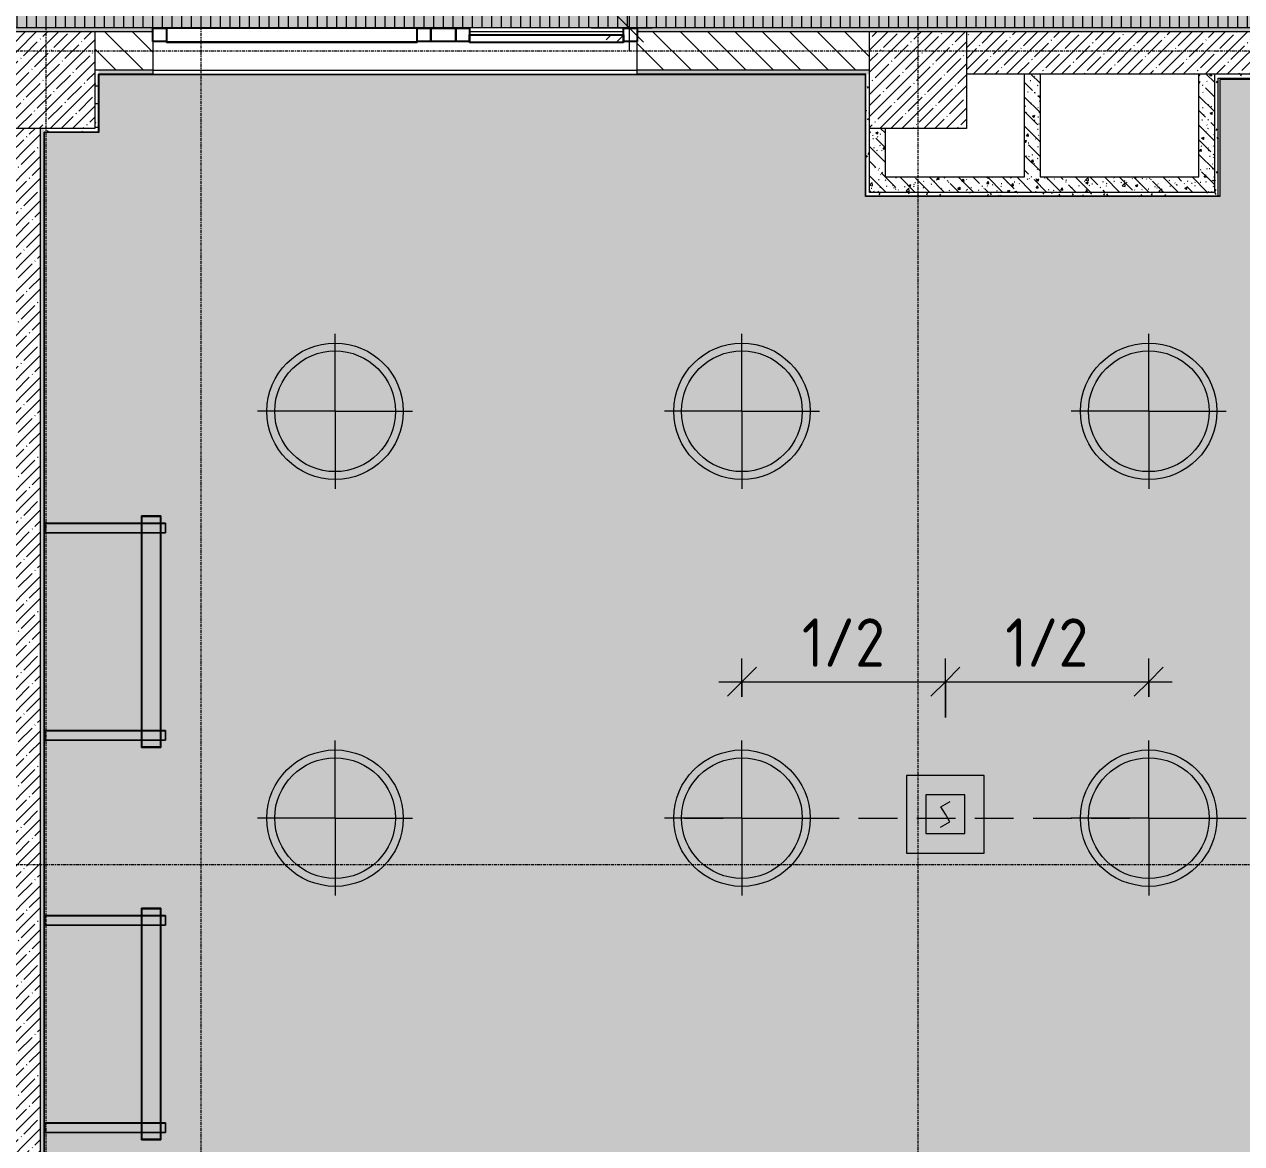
# Model space of a CAD drawing. Header units: millimetres. Extents: x 35928 to 232966, y -8553 to 29000.
# Drawn here: x 47547 to 53831, y 2160 to 7937 of the extents above; entities that cross this region are included whole.
import ezdxf

# ---------------------------------------------------------------- set-up
doc = ezdxf.new("R2010")
doc.units = ezdxf.units.MM
doc.linetypes.add('ADSK_Штрих_ш2 п1', pattern=[300, 200, -100])
doc.linetypes.add('Осевая', pattern=[31.75, 6.35, -4.7625, 15.875, -4.7625])
for name, color, linetype, lineweight in [('A-ANNO-DIMS', 7, 'Continuous', 9), ('A-ANNO-DIMS-100', 7, 'Continuous', 9), ('A-ANNO-NOTE', 7, 'Continuous', 9), ('A-CLNG-PATT', 7, 'Continuous', 9), ('A-DETL-2', 7, 'ADSK_Штрих_ш2 п1', 9), ('A-GLAZ-CURT', 7, 'Continuous', 9), ('A-GLAZ-CURT-1', 7, 'Continuous', 25), ('A-GLAZ-CWMG', 7, 'Continuous', 9), ('A-GLAZ-CWMG-1', 7, 'Continuous', 25), ('A-WALL', 7, 'Continuous', 9), ('I-WALL', 7, 'Continuous', 9), ('Q-SPCQ', 7, 'Continuous', 9), ('S-COLS', 7, 'Continuous', 9), ('Оси-2', 7, 'Осевая', 9)]:
    doc.layers.add(name, color=color, linetype=linetype, lineweight=lineweight)
for name, color, linetype, lineweight, true_color in [('A-CLNG-1', 7, 'Continuous', 9, 0xeaeaea), ('A-WALL-1', 7, 'Continuous', 9, 0x3c3c3c), ('A-WALL-FNSH-1', 7, 'Continuous', 9, 0x3c3c3c), ('E-LITE-EQPM-1', 7, 'Continuous', 9, 0xff8080), ('I-WALL-1', 7, 'Continuous', 9, 0x535353), ('Q-SPCQ-4', 1, 'Continuous', 9, 0xff0000), ('S-COLS-1', 9, 'Continuous', 9, 0x808080), ('S-COLS-2', 7, 'Continuous', 9, 0x3c3c3c)]:
    doc.layers.add(name, color=color, linetype=linetype, lineweight=lineweight, true_color=true_color)
doc.layers.add('A-CLNG-PATT-1', color=7, linetype='Continuous', lineweight=9, transparency=1)
doc.styles.add('ISOCPEUR', font='isocpeur.ttf', dxfattribs={"width": 0.9, "height": 250})
doc.dimstyles.new('ISO-2_5_0_9К_БОЛЬШОЙ', dxfattribs={"dimscale": 304.8, "dimtxt": 248.995294, "dimasz": 0.492126, "dimexe": 0.393701, "dimexo": 0.984252, "dimgap": 0, "dimtad": 1, "dimdec": 0, "dimrnd": 10, "dimzin": 0, "dimdsep": 46, "dimtxsty": 'ISOCPEUR', "dimblk1": 'OBLIQUE', "dimblk2": 'OBLIQUE', "dimsah": 1, "dimcen": 0.09, "dimdle": 0.393701, "dimazin": 0, "dimtfac": 1, "dimtdec": 4, "dimtix": 1, "dimtmove": 0, "dimatfit": 3, "dimfxl": 1, "dimtvp": 1, "dimtolj": 1, "dimtzin": 0, "dimarcsym": 2})
pattern_1 = [(45, (0, 0), (-57.02463, 57.02463), []), (45, (57.025, 0), (-57.02463, 57.02463), [100.806, -20.161, 3.353, -16.808])]
pattern_2 = [(135, (0, 0), (-75.43415, -75.43415), [106.68, -17.78, 3.556, -17.78]), (135, (0, 75.39), (-75.43415, -75.43415), []), (50, (0, 0), (127.52922, -11.15758), [13.335, -146.685]), (355, (0, 0), (-24.66966, 133.74002), [10.668, -117.348]), (100.451, (10.63, -0.93), (102.85973, 122.58178), [11.333, -124.663]), (46.184, (0, 35.56), (189.75516, -29.43036), [20.002, -220.027]), (96.636, (15.81, 33.1), (166.1822, 173.1996), [17, -186.995]), (351.184, (0, 35.56), (166.1839, 173.1976), [16.002, -176.022]), (21, (17.78, 26.67), (106.13027, -71.58603), [13.335, -146.685]), (326, (17.78, 26.67), (43.26188, 128.93175), [10.668, -117.348]), (71.451, (26.62, 20.7), (149.39198, 57.34505), [11.333, -124.663]), (37.5, (0, 0), (2.16223, 59.188357), [3.353, -112.573, 3.353, -115.773, -117.792]), (37.5, (0, 0), (2.16223, 59.188357), [-235.052, 3.353, -114.44]), (7.5, (0, 0), (46.77386, 70.12615), [3.353, -64.567, 3.353, -109.906, -44.894]), (7.5, (0, 0), (46.77386, 70.12615), [-181.178, 3.353, -41.542]), (327.5, (-39.65, 0), (94.91367, -4.010093), [3.353, -41.097, 3.353, -135.331, -184.023]), (327.5, (-39.65, 0), (94.91367, -4.010093), [-183.134, 3.353, -180.67]), (317.5, (-57.43, 0), (103.69057, 17.79882), [3.353, -54.432, 3.353, -88.748, -130.683]), (317.5, (-57.43, 0), (103.69057, 17.79882), [-149.885, 3.353, -127.33])]
pattern_3 = [(0, (0, 0), (121.92, 30.48), [10.058, -81.382, 10.058, -81.382, -487.68]), (0, (0, 0), (121.92, 30.48), [-182.88, 10.058, -172.822, 10.058, -81.382, -213.36]), (0, (0, 0), (121.92, 30.48), [-457.2, 10.058, -50.902, 10.058, -142.342]), (120, (45.72, 15.24), (-87.356454, 90.345817), [10.058, -81.382, 10.058, -81.382, -487.68]), (120, (45.72, 15.24), (-87.356454, 90.345817), [-182.88, 10.058, -172.822, 10.058, -81.382, -213.36]), (120, (45.72, 15.24), (-87.356454, 90.345817), [-457.2, 10.058, -50.902, 10.058, -142.342]), (240, (60.96, 76.2), (-34.563546, -120.825817), [10.058, -81.382, 10.058, -81.382, -487.68]), (240, (60.96, 76.2), (-34.563546, -120.825817), [-182.88, 10.058, -172.822, 10.058, -81.382, -213.36]), (240, (60.96, 76.2), (-34.563546, -120.825817), [-457.2, 10.058, -50.902, 10.058, -142.342])]

# ---------------------------------------------------------------- blocks, each defined once
blk = doc.blocks.new('BSC_Колонна _Прямоугольная - 500х500-V2-Сводный план потолков 1 этажа в осях 12-23')
at = {"layer": 'S-COLS-1'}
h = blk.add_hatch(dxfattribs=at)
h.set_pattern_fill('FP_4', color=256, style=0, pattern_type=2)
h.set_pattern_definition([(45, (-47660, -7650), (-57.02463, 57.02463), []), (45, (-47602.975, -7650), (-57.02463, 57.02463), [100.806, -20.161, 3.353, -16.808])])
h.paths.add_polyline_path([(-250, -250), (250, -250), (250, 250), (-250, 250)])
at = {"layer": 'S-COLS-2'}
for p, q in [((-250, 250), (250, 250)), ((-250, -250), (-250, 250)), ((250, 250), (250, -250)), ((250, -250), (-250, -250))]:
    blk.add_line(p, q, dxfattribs=at)
blk = doc.blocks.new('BSC_Колонна _Прямоугольная - 500х500-V3-Сводный план потолков 1 этажа в осях 12-23')
at = {"layer": 'S-COLS-1'}
h = blk.add_hatch(dxfattribs=at)
h.set_pattern_fill('FP_5', color=256, style=0, pattern_type=2)
h.set_pattern_definition([(45, (-52160, -7650), (-57.02463, 57.02463), []), (45, (-52102.975, -7650), (-57.02463, 57.02463), [100.806, -20.161, 3.353, -16.808])])
h.paths.add_polyline_path([(-250, -250), (250, -250), (250, 250), (-250, 250)])
at = {"layer": 'S-COLS-2'}
for p, q in [((-250, 250), (250, 250)), ((-250, -250), (-250, 250)), ((250, 250), (250, -250)), ((250, -250), (-250, -250))]:
    blk.add_line(p, q, dxfattribs=at)
blk = doc.blocks.new('E220 IP40 _школа доски 1195-100 IP40 аналог 1-36_ - V1-E0-00270-60000-4001839 _ V2-A0-PR00-00_2_0017_25 _Призма стандарт_-V44-Сводный план потолков 1 этажа в осях 12-23')
at = {"layer": 'E-LITE-EQPM-1'}
for p, q in [((48151, 5362.5), (47651, 5362.5)), ((47651, 5312.5), (47651, 5362.5)), ((47651, 5362.5), (47651, 5312.5)), ((47651, 5362.5), (47691, 5362.5)), ((47653, 5360.5), (48151, 5360.5)), ((47653, 5360.5), (47653, 5314.5)), ((47653, 5314.5), (47653, 5360.5)), ((47691, 5360.5), (47653, 5360.5)), ((47691, 5362.5), (48151, 5362.5)), ((47691, 5362.5), (47691, 5360.5)), ((47691, 5360.5), (47691, 5362.5)), ((47691, 5360.5), (48151, 5360.5)), ((48151, 4205), (48151, 5400)), ((48151, 5400), (48251, 5400)), ((48251, 5400), (48151, 5400)), ((48151, 5400), (48151, 4205)), ((48152.9, 5362.5), (48151, 5362.5)), ((48151, 5362.5), (48152.9, 5362.5)), ((48151, 5360.5), (48152.9, 5360.5)), ((48151, 5360.5), (48152.9, 5360.5)), ((48153, 4208), (48153, 5397)), ((48153, 5397), (48249, 5397)), ((48249, 5397), (48153, 5397)), ((48153, 5397), (48153, 4208)), ((48249, 5397), (48153, 5397)), ((48153, 5397), (48153, 4208)), ((48153, 4208), (48153, 5397)), ((48153, 5397), (48249, 5397)), ((48249, 5362.5), (48153, 5362.5)), ((48153, 5362.5), (48249, 5362.5)), ((48153, 5360.5), (48249, 5360.5)), ((48153, 5360.5), (48249, 5360.5)), ((48249, 5397), (48249, 4208)), ((48249, 4208), (48249, 5397)), ((48249, 4208), (48249, 5397)), ((48249, 5397), (48249, 4208)), ((48251, 5362.5), (48249.1, 5362.5)), ((48249.1, 5362.5), (48251, 5362.5)), ((48249.1, 5360.5), (48251, 5360.5)), ((48249.1, 5360.5), (48251, 5360.5)), ((48251, 5400), (48251, 4205)), ((48251, 4205), (48251, 5400)), ((48276, 5362.5), (48251, 5362.5)), ((48251, 5362.5), (48276, 5362.5)), ((48251, 5360.5), (48276, 5360.5)), ((48251, 5360.5), (48276, 5360.5)), ((48276, 5362.5), (48276, 5360.5)), ((48276, 5312.5), (48276, 5362.5)), ((48276, 5360.5), (48276, 5314.5)), ((47651, 5312.5), (48151, 5312.5)), ((47691, 5312.5), (47651, 5312.5)), ((47653, 5314.5), (48151, 5314.5)), ((47653, 5314.5), (47691, 5314.5)), ((47691, 5314.5), (48151, 5314.5)), ((47691, 5314.5), (47691, 5312.5)), ((47691, 5312.5), (47691, 5314.5)), ((47691, 5312.5), (48151, 5312.5)), ((48151, 5314.5), (48152.9, 5314.5)), ((48151, 5314.5), (48152.9, 5314.5)), ((48151, 5312.5), (48152.9, 5312.5)), ((48151, 5312.5), (48152.9, 5312.5)), ((48153, 5314.5), (48249, 5314.5)), ((48153, 5314.5), (48249, 5314.5)), ((48153, 5312.5), (48249, 5312.5)), ((48153, 5312.5), (48249, 5312.5)), ((48249.1, 5314.5), (48251, 5314.5)), ((48249.1, 5314.5), (48251, 5314.5)), ((48249.1, 5312.5), (48251, 5312.5)), ((48249.1, 5312.5), (48251, 5312.5)), ((48251, 5314.5), (48276, 5314.5)), ((48251, 5314.5), (48276, 5314.5)), ((48251, 5312.5), (48276, 5312.5)), ((48251, 5312.5), (48276, 5312.5)), ((48276, 5314.5), (48276, 5312.5)), ((48151.1, 4292.5), (47651, 4292.5)), ((47651, 4242.5), (47651, 4292.5)), ((47651, 4292.5), (47651, 4242.5)), ((47651, 4292.5), (47691, 4292.5)), ((47653, 4290.5), (48151.1, 4290.5)), ((47653, 4290.5), (47653, 4244.5)), ((47653, 4244.5), (47653, 4290.5)), ((47691, 4290.5), (47653, 4290.5)), ((47691, 4292.5), (48151.1, 4292.5)), ((47691, 4292.5), (47691, 4290.5)), ((47691, 4290.5), (47691, 4292.5)), ((47691, 4290.5), (48151.1, 4290.5)), ((48153, 4292.5), (48151.1, 4292.5)), ((48151.1, 4292.5), (48153, 4292.5)), ((48151.1, 4290.5), (48153, 4290.5)), ((48151.1, 4290.5), (48153, 4290.5)), ((48249, 4292.5), (48153, 4292.5)), ((48153, 4292.5), (48249, 4292.5)), ((48153, 4290.5), (48249, 4290.5)), ((48153, 4290.5), (48249, 4290.5)), ((48250.9, 4292.5), (48249, 4292.5)), ((48249, 4292.5), (48250.9, 4292.5)), ((48249, 4290.5), (48250.9, 4290.5)), ((48249, 4290.5), (48250.9, 4290.5)), ((48276, 4292.5), (48250.9, 4292.5)), ((48250.9, 4292.5), (48276, 4292.5)), ((48250.9, 4290.5), (48276, 4290.5)), ((48250.9, 4290.5), (48276, 4290.5)), ((48276, 4292.5), (48276, 4290.5)), ((48276, 4242.5), (48276, 4292.5)), ((48276, 4290.5), (48276, 4244.5)), ((47651, 4242.5), (48151.1, 4242.5)), ((47691, 4242.5), (47651, 4242.5)), ((47653, 4244.5), (48151.1, 4244.5)), ((47653, 4244.5), (47691, 4244.5)), ((47691, 4244.5), (48151.1, 4244.5)), ((47691, 4244.5), (47691, 4242.5)), ((47691, 4242.5), (47691, 4244.5)), ((47691, 4242.5), (48151.1, 4242.5)), ((48151.1, 4244.5), (48153, 4244.5)), ((48151.1, 4244.5), (48153, 4244.5)), ((48151.1, 4242.5), (48153, 4242.5)), ((48151.1, 4242.5), (48153, 4242.5)), ((48153, 4244.5), (48249, 4244.5)), ((48153, 4244.5), (48249, 4244.5)), ((48153, 4242.5), (48249, 4242.5)), ((48153, 4242.5), (48249, 4242.5)), ((48249, 4244.5), (48250.9, 4244.5)), ((48249, 4244.5), (48250.9, 4244.5)), ((48249, 4242.5), (48250.9, 4242.5)), ((48249, 4242.5), (48250.9, 4242.5)), ((48250.9, 4244.5), (48276, 4244.5)), ((48250.9, 4244.5), (48276, 4244.5)), ((48250.9, 4242.5), (48276, 4242.5)), ((48250.9, 4242.5), (48276, 4242.5)), ((48276, 4244.5), (48276, 4242.5)), ((48251, 4205), (48151, 4205)), ((48151, 4205), (48251, 4205)), ((48249, 4208), (48153, 4208)), ((48153, 4208), (48249, 4208)), ((48153, 4208), (48249, 4208)), ((48249, 4208), (48153, 4208))]:
    blk.add_line(p, q, dxfattribs=at)
blk = doc.blocks.new('Рассеиватель E220 - V2-A0-PR00-00_2_0016_25 Призма стандарт-27752360-Сводный план потолков 1 этажа в осях 12-23')
at = {"layer": 'E-LITE-EQPM-1'}
for p, q in [((-594.5, -48), (-594.5, 48)), ((-594.5, 48), (594.5, 48)), ((594.5, 48), (-594.5, 48)), ((-594.5, 48), (-594.5, -48)), ((594.5, 48), (594.5, -48)), ((594.5, -48), (594.5, 48)), ((594.5, -48), (-594.5, -48)), ((-594.5, -48), (594.5, -48))]:
    blk.add_line(p, q, dxfattribs=at)
blk = doc.blocks.new('E220 IP40 _школа доски 1195-100 IP40 аналог 1-36_ - V1-E0-00270-60000-4001839 _ V2-A0-PR00-00_2_0017_25 _Призма стандарт_-V45-Сводный план потолков 1 этажа в осях 12-23')
at = {"layer": 'E-LITE-EQPM-1'}
for p, q in [((48151, 3337.5), (47651, 3337.5)), ((47651, 3287.5), (47651, 3337.5)), ((47651, 3337.5), (47651, 3287.5)), ((47651, 3337.5), (47691, 3337.5)), ((47653, 3335.5), (48151, 3335.5)), ((47653, 3335.5), (47653, 3289.5)), ((47653, 3289.5), (47653, 3335.5)), ((47691, 3335.5), (47653, 3335.5)), ((47691, 3337.5), (48151, 3337.5)), ((47691, 3337.5), (47691, 3335.5)), ((47691, 3335.5), (47691, 3337.5)), ((47691, 3335.5), (48151, 3335.5)), ((48151, 2180), (48151, 3375)), ((48151, 3375), (48251, 3375)), ((48251, 3375), (48151, 3375)), ((48151, 3375), (48151, 2180)), ((48152.9, 3337.5), (48151, 3337.5)), ((48151, 3337.5), (48152.9, 3337.5)), ((48151, 3335.5), (48152.9, 3335.5)), ((48151, 3335.5), (48152.9, 3335.5)), ((48153, 2183), (48153, 3372)), ((48153, 3372), (48249, 3372)), ((48249, 3372), (48153, 3372)), ((48153, 3372), (48153, 2183)), ((48249, 3372), (48153, 3372)), ((48153, 3372), (48153, 2183)), ((48153, 2183), (48153, 3372)), ((48153, 3372), (48249, 3372)), ((48249, 3337.5), (48153, 3337.5)), ((48153, 3337.5), (48249, 3337.5)), ((48153, 3335.5), (48249, 3335.5)), ((48153, 3335.5), (48249, 3335.5)), ((48249, 3372), (48249, 2183)), ((48249, 2183), (48249, 3372)), ((48249, 2183), (48249, 3372)), ((48249, 3372), (48249, 2183)), ((48251, 3337.5), (48249.1, 3337.5)), ((48249.1, 3337.5), (48251, 3337.5)), ((48249.1, 3335.5), (48251, 3335.5)), ((48249.1, 3335.5), (48251, 3335.5)), ((48251, 3375), (48251, 2180)), ((48251, 2180), (48251, 3375)), ((48276, 3337.5), (48251, 3337.5)), ((48251, 3337.5), (48276, 3337.5)), ((48251, 3335.5), (48276, 3335.5)), ((48251, 3335.5), (48276, 3335.5)), ((48276, 3337.5), (48276, 3335.5)), ((48276, 3287.5), (48276, 3337.5)), ((48276, 3335.5), (48276, 3289.5)), ((47651, 3287.5), (48151, 3287.5)), ((47691, 3287.5), (47651, 3287.5)), ((47653, 3289.5), (48151, 3289.5)), ((47653, 3289.5), (47691, 3289.5)), ((47691, 3289.5), (48151, 3289.5)), ((47691, 3289.5), (47691, 3287.5)), ((47691, 3287.5), (47691, 3289.5)), ((47691, 3287.5), (48151, 3287.5)), ((48151, 3289.5), (48152.9, 3289.5)), ((48151, 3289.5), (48152.9, 3289.5)), ((48151, 3287.5), (48152.9, 3287.5)), ((48151, 3287.5), (48152.9, 3287.5)), ((48153, 3289.5), (48249, 3289.5)), ((48153, 3289.5), (48249, 3289.5)), ((48153, 3287.5), (48249, 3287.5)), ((48153, 3287.5), (48249, 3287.5)), ((48249.1, 3289.5), (48251, 3289.5)), ((48249.1, 3289.5), (48251, 3289.5)), ((48249.1, 3287.5), (48251, 3287.5)), ((48249.1, 3287.5), (48251, 3287.5)), ((48251, 3289.5), (48276, 3289.5)), ((48251, 3289.5), (48276, 3289.5)), ((48251, 3287.5), (48276, 3287.5)), ((48251, 3287.5), (48276, 3287.5)), ((48276, 3289.5), (48276, 3287.5)), ((48151.1, 2267.5), (47651, 2267.5)), ((47651, 2217.5), (47651, 2267.5)), ((47651, 2267.5), (47651, 2217.5)), ((47651, 2267.5), (47691, 2267.5)), ((47653, 2265.5), (48151.1, 2265.5)), ((47653, 2265.5), (47653, 2219.5)), ((47653, 2219.5), (47653, 2265.5)), ((47691, 2265.5), (47653, 2265.5)), ((47691, 2267.5), (48151.1, 2267.5)), ((47691, 2267.5), (47691, 2265.5)), ((47691, 2265.5), (47691, 2267.5)), ((47691, 2265.5), (48151.1, 2265.5)), ((48153, 2267.5), (48151.1, 2267.5)), ((48151.1, 2267.5), (48153, 2267.5)), ((48151.1, 2265.5), (48153, 2265.5)), ((48151.1, 2265.5), (48153, 2265.5)), ((48249, 2267.5), (48153, 2267.5)), ((48153, 2267.5), (48249, 2267.5)), ((48153, 2265.5), (48249, 2265.5)), ((48153, 2265.5), (48249, 2265.5)), ((48250.9, 2267.5), (48249, 2267.5)), ((48249, 2267.5), (48250.9, 2267.5)), ((48249, 2265.5), (48250.9, 2265.5)), ((48249, 2265.5), (48250.9, 2265.5)), ((48276, 2267.5), (48250.9, 2267.5)), ((48250.9, 2267.5), (48276, 2267.5)), ((48250.9, 2265.5), (48276, 2265.5)), ((48250.9, 2265.5), (48276, 2265.5)), ((48276, 2267.5), (48276, 2265.5)), ((48276, 2217.5), (48276, 2267.5)), ((48276, 2265.5), (48276, 2219.5)), ((47651, 2217.5), (48151.1, 2217.5)), ((47691, 2217.5), (47651, 2217.5)), ((47653, 2219.5), (48151.1, 2219.5)), ((47653, 2219.5), (47691, 2219.5)), ((47691, 2219.5), (48151.1, 2219.5)), ((47691, 2219.5), (47691, 2217.5)), ((47691, 2217.5), (47691, 2219.5)), ((47691, 2217.5), (48151.1, 2217.5)), ((48151.1, 2219.5), (48153, 2219.5)), ((48151.1, 2219.5), (48153, 2219.5)), ((48151.1, 2217.5), (48153, 2217.5)), ((48151.1, 2217.5), (48153, 2217.5)), ((48153, 2219.5), (48249, 2219.5)), ((48153, 2219.5), (48249, 2219.5)), ((48153, 2217.5), (48249, 2217.5)), ((48153, 2217.5), (48249, 2217.5)), ((48249, 2219.5), (48250.9, 2219.5)), ((48249, 2219.5), (48250.9, 2219.5)), ((48249, 2217.5), (48250.9, 2217.5)), ((48249, 2217.5), (48250.9, 2217.5)), ((48250.9, 2219.5), (48276, 2219.5)), ((48250.9, 2219.5), (48276, 2219.5)), ((48250.9, 2217.5), (48276, 2217.5)), ((48250.9, 2217.5), (48276, 2217.5)), ((48276, 2219.5), (48276, 2217.5)), ((48251, 2180), (48151, 2180)), ((48151, 2180), (48251, 2180)), ((48249, 2183), (48153, 2183)), ((48153, 2183), (48249, 2183)), ((48153, 2183), (48249, 2183)), ((48249, 2183), (48153, 2183))]:
    blk.add_line(p, q, dxfattribs=at)
blk = doc.blocks.new('Извещатель потолочный - Монтируемые на перекрытии-30363607-Сводный план потолков 1 этажа в осях 12-23')
at = {"layer": 'Q-SPCQ'}
for p, q in [((-300, 300), (-300, -100)), ((100, 300), (-300, 300)), ((100, -100), (100, 300)), ((0, 200), (-200, 200)), ((-200, 200), (-200, 0)), ((0, 0), (0, 200)), ((-122.5, 139), (-74.9, 166.5)), ((-100, 100), (-122.5, 139)), ((-77.5, 61), (-100, 100)), ((-200, 0), (0, 0)), ((-125.1, 33.5), (-77.5, 61)), ((-300, -100), (100, -100))]:
    blk.add_line(p, q, dxfattribs=at)
blk = doc.blocks.new('Прямоугольный импост - 50 x 70 мм-31700031-Сводный план потолков 1 этажа в осях 12-23')
at = {"layer": 'A-GLAZ-CWMG-1'}
for p, q in [((0, 35), (-70, 35)), ((-70, 35), (-70, -35)), ((0, -35), (0, 35)), ((-70, -35), (0, -35))]:
    blk.add_line(p, q, dxfattribs=at)
blk = doc.blocks.new('Системная панель - Стемалит - 40мм-31720939-Сводный план потолков 1 этажа в осях 12-23')
at = {"layer": 'A-GLAZ-CURT-1'}
for p, q in [((-65, -35), (-65, 35)), ((-65, 35), (65, 35)), ((65, 35), (65, -35)), ((65, -35), (-65, -35))]:
    blk.add_line(p, q, dxfattribs=at)
blk = doc.blocks.new('Прямоугольный импост - 50 x 70 мм-31687886-Сводный план потолков 1 этажа в осях 12-23')
at = {"layer": 'A-GLAZ-CWMG-1'}
for p, q in [((35, 35), (-35, 35)), ((-35, 35), (-35, -35)), ((35, -35), (35, 35)), ((-35, -35), (35, -35))]:
    blk.add_line(p, q, dxfattribs=at)
blk = doc.blocks.new('Системная панель - Стекло - 40мм-31720940-Сводный план потолков 1 этажа в осях 12-23')
at = {"layer": 'A-GLAZ-CURT'}
for p, q in [((-647.5, -40), (-647.5, -35)), ((-647.5, -40), (647.5, -40)), ((647.5, -35), (647.5, -40))]:
    blk.add_line(p, q, dxfattribs=at)
blk = doc.blocks.new('Прямоугольный импост - 50 x 70 мм-31701779-Сводный план потолков 1 этажа в осях 12-23')
at = {"layer": 'A-GLAZ-CWMG-1'}
for p, q in [((-70, 35), (0, 35)), ((-70, -35), (-70, 35)), ((0, 35), (0, -35)), ((0, -35), (-70, -35))]:
    blk.add_line(p, q, dxfattribs=at)
blk = doc.blocks.new('Прямоугольный импост - 50 x 70 мм-31693698-Сводный план потолков 1 этажа в осях 12-23')
at = {"layer": 'A-GLAZ-CWMG'}
for p, q in [((39410, 7918), (40705, 7918)), ((39410, 7848), (40705, 7848))]:
    blk.add_line(p, q, dxfattribs=at)
blk = doc.blocks.new('Системная панель - Стекло - 40мм-V50-Сводный план потолков 1 этажа в осях 12-23')
at = {"layer": 'A-GLAZ-CURT'}
h = blk.add_hatch(dxfattribs=at)
h.set_pattern_fill('FP_73', color=256, style=0, pattern_type=2)
h.set_pattern_definition([(45, (-50342.5, -7783), (-282.8427, 282.8427), [200, -600]), (45, (-50542.5, -7883), (-282.8427, 282.8427), [600, -200]), (45, (-50142.5, -7983), (-282.8427, 282.8427), [200, -600])])
h.paths.add_polyline_path([(397.5, -40), (397.5, 0), (-397.5, 0), (-397.5, -40), (-295.8, -40)])
at = {"layer": 'A-GLAZ-CURT-1'}
for p, q in [((-397.5, -40), (-397.5, 0)), ((-397.5, 0), (397.5, 0)), ((397.5, 0), (397.5, -40)), ((397.5, -40), (-397.5, -40))]:
    blk.add_line(p, q, dxfattribs=at)
blk = doc.blocks.new('Прямоугольный импост - 50 x 70 мм-31702100-Сводный план потолков 1 этажа в осях 12-23')
at = {"layer": 'A-GLAZ-CWMG-1'}
for p, q in [((35, 35), (-35, 35)), ((-35, 35), (-35, -35)), ((35, -35), (35, 35)), ((-35, -35), (35, -35))]:
    blk.add_line(p, q, dxfattribs=at)
blk = doc.blocks.new('DIMBLOCK74-Сводный план потолков 1 этажа в осях 12-23')
at = {"layer": 'A-ANNO-DIMS-100'}
for p, q in [((51251, 4465.4), (51251, 4664.4)), ((52301, 4360), (52301, 4664.4)), ((51131, 4544.4), (52301, 4544.4)), ((51251, 4544.4), (51251, 4465.4)), ((52301, 4544.4), (52301, 4360))]:
    blk.add_line(p, q, dxfattribs=at)
at = {"layer": 'A-ANNO-DIMS-100', "lineweight": 20}
for p, q in [((51251, 4544.4), (51326, 4619.4)), ((52301, 4544.4), (52376, 4619.4)), ((51251, 4544.4), (51176, 4469.4)), ((52301, 4544.4), (52226, 4469.4))]:
    blk.add_line(p, q, dxfattribs=at)
at = {"layer": 'A-ANNO-DIMS-100', "color": 0, "insert": (51560.5, 4871.1), "char_height": 250, "width": 517.144, "attachment_point": 1, "line_spacing_factor": 1.149209, "style": 'ISOCPEUR'}
blk.add_mtext('1/2', dxfattribs=at)
blk = doc.blocks.new('_Oblique')
at = {"color": 0, "linetype": 'ByBlock', "lineweight": -2}
blk.add_line((-0.5, -0.5), (0.5, 0.5), dxfattribs=at)
blk = doc.blocks.new('DIMBLOCK75-Сводный план потолков 1 этажа в осях 12-23')
at = {"layer": 'A-ANNO-DIMS-100'}
for p, q in [((52301, 4360), (52301, 4664.4)), ((53351, 4465.4), (53351, 4664.4)), ((52301, 4544.4), (53471, 4544.4)), ((52301, 4544.4), (52301, 4360)), ((53351, 4544.4), (53351, 4465.4))]:
    blk.add_line(p, q, dxfattribs=at)
at = {"layer": 'A-ANNO-DIMS-100', "lineweight": 20}
for p, q in [((52301, 4544.4), (52376, 4619.4)), ((53351, 4544.4), (53426, 4619.4)), ((52301, 4544.4), (52226, 4469.4)), ((53351, 4544.4), (53276, 4469.4))]:
    blk.add_line(p, q, dxfattribs=at)
at = {"layer": 'A-ANNO-DIMS-100', "color": 0, "insert": (52610.5, 4871.1), "char_height": 250, "width": 517.144, "attachment_point": 1, "line_spacing_factor": 1.149209, "style": 'ISOCPEUR'}
blk.add_mtext('1/2', dxfattribs=at)
blk = doc.blocks.new('DIMBLOCK79-Сводный план потолков 1 этажа в осях 12-23')
at = {"layer": 'A-ANNO-DIMS-100', "lineweight": 20}
for p, q in [((50668.3, 9400), (50593.3, 9475)), ((50668.3, 9400), (50743.3, 9325)), ((50668.3, 7920), (50593.3, 7995)), ((50668.3, 7920), (50743.3, 7845))]:
    blk.add_line(p, q, dxfattribs=at)
at = {"layer": 'A-ANNO-DIMS-100'}
for p, q in [((50610, 9400), (50788.3, 9400)), ((50668.3, 9400), (50610, 9400)), ((50668.3, 9400), (50668.3, 7800)), ((50474.3, 7920), (50788.3, 7920)), ((50668.3, 7920), (50474.3, 7920))]:
    blk.add_line(p, q, dxfattribs=at)
at = {"layer": 'A-ANNO-DIMS-100', "color": 0, "insert": (50341.6, 8444.5), "char_height": 250, "width": 517.144, "attachment_point": 1, "rotation": 90, "line_spacing_factor": 1.149209, "style": 'ISOCPEUR'}
blk.add_mtext('1/2', dxfattribs=at)

msp = doc.modelspace()

# ---------------------------------------------------------------- hatches: boundary and pattern name
at = {"layer": 'A-CLNG-PATT'}
h = msp.add_hatch(dxfattribs=at)
h.set_pattern_fill('FP_68', color=256, style=0, pattern_type=2)
h.set_pattern_definition([(90, (54560, 11273.553), (50, -3e-15), [])])
h.paths.add_polyline_path([(75365.9, 7921), (75459, 7921), (75459, 10879), (61939, 10879), (61939, 11349), (61381, 11349), (61381, 10879), (51689, 10879), (51689, 11679), (45931, 11679), (45931, 10879), (42401, 10879), (42401, 10209), (38761, 10209), (38761, 7921), (68010, 7921), (68010, 7941), (68110, 7941), (68110, 7921), (68760, 7921), (68760, 7941), (68860, 7941), (68860, 7921), (74639.6, 7921)])
h.paths.add_polyline_path([(57610, 9400), (57615.8, 9447.9), (57632.9, 9492.9), (57660.3, 9532.6), (57696.4, 9564.6), (57739.1, 9587), (57785.9, 9598.5), (57834.1, 9598.5), (57880.9, 9587), (57923.6, 9564.6), (57959.7, 9532.6), (57987.1, 9492.9), (58004.2, 9447.9), (58010, 9400), (58004.2, 9352.1), (57987.1, 9307.1), (57959.7, 9267.4), (57923.6, 9235.4), (57880.9, 9213), (57834.1, 9201.5), (57785.9, 9201.5), (57739.1, 9213), (57696.4, 9235.4), (57660.3, 9267.4), (57632.9, 9307.1), (57615.8, 9352.1), (57613.6, 9370.1)])
h.paths.add_polyline_path([(57434.1, 9201.5), (57385.9, 9201.5), (57339.1, 9213), (57296.4, 9235.4), (57260.3, 9267.4), (57232.9, 9307.1), (57215.8, 9352.1), (57210, 9400), (57215.8, 9447.9), (57232.9, 9492.9), (57260.3, 9532.6), (57296.4, 9564.6), (57339.1, 9587), (57385.9, 9598.5), (57434.1, 9598.5), (57480.9, 9587), (57523.6, 9564.6), (57559.7, 9532.6), (57587.1, 9492.9), (57604.2, 9447.9), (57610, 9400), (57604.2, 9352.1), (57587.1, 9307.1), (57559.7, 9267.4), (57523.6, 9235.4), (57480.9, 9213)])
at = {"layer": 'A-CLNG-PATT-1'}
h = msp.add_hatch(color=256, dxfattribs=at)
h.paths.add_polyline_path([(75365.9, 7921), (75459, 7921), (75459, 10879), (61939, 10879), (61939, 11349), (61381, 11349), (61381, 10879), (51689, 10879), (51689, 11679), (45931, 11679), (45931, 10879), (42401, 10879), (42401, 10209), (38761, 10209), (38761, 7921), (68010, 7921), (68010, 7941), (68110, 7941), (68110, 7921), (68760, 7921), (68760, 7941), (68860, 7941), (68860, 7921), (74639.6, 7921)])
h.paths.add_polyline_path([(57610, 9400), (57615.8, 9447.9), (57632.9, 9492.9), (57660.3, 9532.6), (57696.4, 9564.6), (57739.1, 9587), (57785.9, 9598.5), (57834.1, 9598.5), (57880.9, 9587), (57923.6, 9564.6), (57959.7, 9532.6), (57987.1, 9492.9), (58004.2, 9447.9), (58010, 9400), (58004.2, 9352.1), (57987.1, 9307.1), (57959.7, 9267.4), (57923.6, 9235.4), (57880.9, 9213), (57834.1, 9201.5), (57785.9, 9201.5), (57739.1, 9213), (57696.4, 9235.4), (57660.3, 9267.4), (57632.9, 9307.1), (57615.8, 9352.1), (57613.6, 9370.1)])
h.paths.add_polyline_path([(57434.1, 9201.5), (57385.9, 9201.5), (57339.1, 9213), (57296.4, 9235.4), (57260.3, 9267.4), (57232.9, 9307.1), (57215.8, 9352.1), (57210, 9400), (57215.8, 9447.9), (57232.9, 9492.9), (57260.3, 9532.6), (57296.4, 9564.6), (57339.1, 9587), (57385.9, 9598.5), (57434.1, 9598.5), (57480.9, 9587), (57523.6, 9564.6), (57559.7, 9532.6), (57587.1, 9492.9), (57604.2, 9447.9), (57610, 9400), (57604.2, 9352.1), (57587.1, 9307.1), (57559.7, 9267.4), (57523.6, 9235.4), (57480.9, 9213)])
msp.add_hatch(color=256, dxfattribs=at).paths.add_polyline_path([(61630, 140), (65390, 141), (65389, 7660), (63411, 7659), (63411, 7652), (62218, 7652), (62218, 7050), (60890, 7050), (60889, 7680), (56930, 7679), (56930, 7050), (55302, 7050), (55302, 7652), (53718, 7652), (53718, 7050), (51890, 7050), (51889, 7680), (47930, 7679), (47930, 7380), (47650, 7379), (47651, 825), (47910, 825), (47910, 820), (47930, 820), (47931, 140), (51851.5, 140), (51851.5, 500), (52780, 500), (52781, 140), (56390, 141), (56390, 500), (57180, 500), (57181, 140), (60890, 141), (60890, 500), (61630, 500), (61630, 141)])
h = msp.add_hatch(color=256, dxfattribs=at)
h.paths.add_polyline_path([(64471.9, 141), (65389, 141), (65389, 7659), (63411, 7659), (63411, 7652), (62218, 7652), (62218, 7050), (60889, 7049), (60889, 7679), (56931, 7679), (56931, 7049), (55302, 7050), (55302, 7652), (53718, 7652), (53718, 7050), (51889, 7049), (51889, 7679), (47931, 7679), (47931, 7379), (47651, 7379), (47651, 825), (47910, 825), (47910, 821), (47931, 821), (47931, 141), (51850.5, 141), (51850.5, 501), (52781, 501), (52781, 141), (56389, 141), (56389, 501), (57181, 501), (57181, 141), (60889, 141), (60889, 501), (61631, 501), (61631, 141), (63019.4, 141)])
h.paths.add_polyline_path([(58661.8, 7050), (58200, 7050), (58200, 7070), (58250, 7070), (58250, 7150), (59950, 7150), (59950, 7070), (60000, 7070), (60000, 7050)])
at = {"layer": 'I-WALL'}
h = msp.add_hatch(dxfattribs=at)
h.set_pattern_fill('FP_58', color=256, style=0, pattern_type=2)
h.set_pattern_definition(pattern_3)
h.paths.add_polyline_path([(75460, 7900), (75459, 7920), (73730, 7920), (73730, 7900), (75365.9, 7900)])
h.paths.add_polyline_path([(72280, 7900), (72280, 7920), (71660, 7920), (71660, 7900), (71734.6, 7900)])
h.paths.add_polyline_path([(70710, 7900), (70710, 7920), (69360, 7920), (69360, 7900), (70282, 7900)])
h.paths.add_polyline_path([(68260, 7900), (68260, 7920), (66860, 7920), (66860, 7900), (67377, 7900)])
h.paths.add_polyline_path([(65910, 7900), (65910, 7920), (60610, 7920), (60610, 7900), (65410, 7900)])
h.paths.add_polyline_path([(58110, 7900), (58110, 7920), (50710, 7920), (50710, 7900), (57209.3, 7900)])
h.paths.add_polyline_path([(48210, 7900), (48210, 7920), (41840, 7920), (41840, 7900), (47910, 7900)])
h.paths.add_polyline_path([(39052.7, 7900), (39340, 7900), (39340, 7920), (38760, 7920), (38760, 7900), (39040, 7900)])
h = msp.add_hatch(dxfattribs=at)
h.set_pattern_fill('FP_20', color=256, style=0, pattern_type=2)
h.set_pattern_definition([(135, (0, 0), (-70.71068, -70.71068), [])])
h.paths.add_polyline_path([(51910, 7700), (51910, 7900), (50710, 7900), (50710, 7700)])
h.paths.add_polyline_path([(48210, 7700), (48210, 7900), (47910, 7900), (47910, 7700)])
h = msp.add_hatch(dxfattribs=at)
h.set_pattern_fill('FP_1', color=256, style=0, pattern_type=2)
h.set_pattern_definition(pattern_1)
h.paths.add_polyline_path([(56410, 7680), (56410, 7900), (52410, 7900), (52410, 7680), (55756.8, 7680)])
h = msp.add_hatch(dxfattribs=at)
h.set_pattern_fill('FP_58', color=256, style=0, pattern_type=2)
h.set_pattern_definition(pattern_3)
h.paths.add_polyline_path([(47910, 7400), (47930, 7400), (47930, 7700), (47910, 7700)])
h = msp.add_hatch(dxfattribs=at)
h.set_pattern_fill('FP_58', color=256, style=0, pattern_type=2)
h.set_pattern_definition(pattern_3)
h.paths.add_polyline_path([(51890, 7680), (51910, 7680), (51910, 7700), (50710, 7700), (50710, 7680)])
h.paths.add_polyline_path([(48210, 7680), (48210, 7700), (47930, 7700), (47930, 7680), (47943, 7680)])
h = msp.add_hatch(dxfattribs=at)
h.set_pattern_fill('FP_58', color=256, style=0, pattern_type=2)
h.set_pattern_definition(pattern_3)
h.paths.add_polyline_path([(51910, 7050), (51910, 7680), (51890, 7679), (51890, 7050)])
h = msp.add_hatch(dxfattribs=at)
h.set_pattern_fill('FP_22', color=256, style=0, pattern_type=2)
h.set_pattern_definition(pattern_2)
h.paths.add_polyline_path([(52790, 7150), (52790, 7680), (52710, 7680), (52710, 7150)])
h = msp.add_hatch(dxfattribs=at)
h.set_pattern_fill('FP_22', color=256, style=0, pattern_type=2)
h.set_pattern_definition(pattern_2)
h.paths.add_polyline_path([(53690, 7150), (53690, 7680), (53610, 7680), (53610, 7150)])
h = msp.add_hatch(dxfattribs=at)
h.set_pattern_fill('FP_58', color=256, style=0, pattern_type=2)
h.set_pattern_definition(pattern_3)
h.paths.add_polyline_path([(53690, 7070), (53710, 7070), (53710, 7680), (53690, 7680)])
h = msp.add_hatch(dxfattribs=at)
h.set_pattern_fill('FP_58', color=256, style=0, pattern_type=2)
h.set_pattern_definition(pattern_3)
h.paths.add_polyline_path([(55330, 7660), (55330, 7680), (53710, 7680), (53710, 7660), (55310, 7660)])
h = msp.add_hatch(dxfattribs=at)
h.set_pattern_fill('FP_1', color=256, style=0, pattern_type=2)
h.set_pattern_definition(pattern_1)
h.paths.add_polyline_path([(47410, 400), (47630, 400), (47630, 7400), (47410, 7400), (47410, 712.2)])
h = msp.add_hatch(dxfattribs=at)
h.set_pattern_fill('FP_58', color=256, style=0, pattern_type=2)
h.set_pattern_definition(pattern_3)
h.paths.add_polyline_path([(47630, 800), (47650, 800), (47650, 7400), (47630, 7400), (47630, 825)])
h = msp.add_hatch(dxfattribs=at)
h.set_pattern_fill('FP_58', color=256, style=0, pattern_type=2)
h.set_pattern_definition(pattern_3)
h.paths.add_polyline_path([(47930, 7380), (47930, 7400), (47650, 7400), (47650, 7380), (47910, 7380)])
h = msp.add_hatch(dxfattribs=at)
h.set_pattern_fill('FP_22', color=256, style=0, pattern_type=2)
h.set_pattern_definition(pattern_2)
h.paths.add_polyline_path([(51910, 7070), (51990, 7070), (51990, 7400), (51910, 7400)])
h = msp.add_hatch(dxfattribs=at)
h.set_pattern_fill('FP_22', color=256, style=0, pattern_type=2)
h.set_pattern_definition(pattern_2)
h.paths.add_polyline_path([(53690, 7070), (53690, 7150), (51990, 7150), (51990, 7070), (52851.7, 7070)])
h = msp.add_hatch(dxfattribs=at)
h.set_pattern_fill('FP_58', color=256, style=0, pattern_type=2)
h.set_pattern_definition(pattern_3)
h.paths.add_polyline_path([(53710, 7050), (53710, 7070), (51910, 7070), (51910, 7050), (52851.7, 7050)])

# ---------------------------------------------------------------- linework, layer by layer
at = {"layer": 'A-ANNO-NOTE'}
for p, q in [((49151, 5940), (49151, 6340)), ((51251, 5940), (51251, 6340)), ((53351, 5940), (53351, 6340)), ((49151, 5940), (48751, 5940)), ((49151, 5940), (49151, 5540)), ((49151, 5940), (49551, 5940)), ((51251, 5940), (50851, 5940)), ((51251, 5940), (51251, 5540)), ((51251, 5940), (51651, 5940)), ((53351, 5940), (52951, 5940)), ((53351, 5940), (53351, 5540)), ((53351, 5940), (53751, 5940)), ((49151, 3840), (49151, 4240)), ((51251, 3840), (51251, 4240)), ((53351, 3840), (53351, 4240)), ((49151, 3840), (48751, 3840)), ((49151, 3840), (49151, 3440)), ((49151, 3840), (49551, 3840)), ((51251, 3840), (50851, 3840)), ((51251, 3840), (51251, 3440)), ((51251, 3840), (51651, 3840)), ((53351, 3840), (52951, 3840)), ((53351, 3840), (53351, 3440)), ((53351, 3840), (53751, 3840))]:
    msp.add_line(p, q, dxfattribs=at)
for centre, radius in [((49151, 5940), 352), ((51251, 5940), 352), ((53351, 5940), 352), ((49151, 5940), 311.5), ((51251, 5940), 311.5), ((53351, 5940), 311.5), ((49151, 3840), 352), ((49151, 3840), 311.5), ((51251, 3840), 352), ((51251, 3840), 311.5), ((53351, 3840), 352), ((53351, 3840), 311.5)]:
    msp.add_circle(centre, radius, dxfattribs=at)
at = {"layer": 'A-CLNG-1'}
for p, q in [((38761, 7921), (65280, 7921)), ((47931, 7679), (51889, 7679)), ((51890, 7050), (51890, 7679)), ((47651, 825), (47651, 7379)), ((53711, 7049), (51889, 7049)), ((53710, 7050), (51890, 7050))]:
    msp.add_line(p, q, dxfattribs=at)
at = {"layer": 'A-DETL-2'}
msp.add_line((50953.5, 3840), (62453.5, 3840), dxfattribs=at)
at = {"layer": 'A-WALL'}
for p, q in [((48210, 7680), (47930, 7680)), ((47930, 7400), (47930, 7680)), ((47930, 7679), (47931, 7679)), ((51889, 7679), (51890, 7679)), ((51890, 7679), (51890, 7680)), ((53710, 7660), (55310, 7660)), ((53710, 7070), (53710, 7660)), ((47930, 7380), (47650, 7380)), ((47650, 820), (47650, 7380))]:
    msp.add_line(p, q, dxfattribs=at)
at = {"layer": 'A-WALL-1'}
for p, q in [((48210, 7920), (48210, 7680)), ((50710, 7680), (50710, 7920)), ((47910, 7900), (48210, 7900)), ((50710, 7900), (51910, 7900)), ((52410, 7900), (56410, 7900)), ((48210, 7700), (47910, 7700)), ((51910, 7700), (50710, 7700)), ((51890, 7680), (50710, 7680)), ((56410, 7680), (52410, 7680)), ((52710, 7150), (52710, 7680)), ((52790, 7680), (52790, 7150)), ((53610, 7150), (53610, 7680)), ((53690, 7680), (53690, 7070)), ((47630, 750), (47630, 7400)), ((51910, 7070), (51910, 7400)), ((51990, 7400), (51990, 7150)), ((51990, 7150), (52710, 7150)), ((52790, 7150), (53610, 7150)), ((53690, 7070), (51910, 7070)), ((53718, 7050), (53710, 7050))]:
    msp.add_line(p, q, dxfattribs=at)
at = {"layer": 'A-WALL-FNSH-1'}
for p, q in [((65910, 7920), (39340, 7920)), ((47931, 7679), (47931, 7379)), ((48210, 7680), (48210, 7679)), ((50710, 7679), (50710, 7680)), ((51889, 7049), (51889, 7679)), ((55302, 7652), (53718, 7652)), ((53718, 7652), (53718, 7049)), ((47931, 7379), (47651, 7379)), ((47930, 7380), (47930, 7400)), ((53710, 7050), (53710, 7070)), ((53718, 7049), (53711, 7049))]:
    msp.add_line(p, q, dxfattribs=at)
at = {"layer": 'I-WALL-1'}
for p, q in [((49845, 7900), (50640, 7900)), ((48210, 7700), (50710, 7700)), ((48210, 7680), (50710, 7680))]:
    msp.add_line(p, q, dxfattribs=at)
at = {"layer": 'Оси-2'}
for p, q in [((47660, 593.7), (47660, 24898.1)), ((48460, 593.7), (48460, 24898.1)), ((52160, 593.7), (52160, 24898.1)), ((39228, 7800), (82300, 7800)), ((39228, 3600), (82300, 3600))]:
    msp.add_line(p, q, dxfattribs=at)

# ---------------------------------------------------------------- block references
at = {"layer": 'A-GLAZ-CURT'}
for name, p in [('Системная панель - Стемалит - 40мм-31720939-Сводный план потолков 1 этажа в осях 12-23', (49710, 7883)), ('Системная панель - Стекло - 40мм-V50-Сводный план потолков 1 этажа в осях 12-23', (50242.5, 7883)), ('Системная панель - Стекло - 40мм-31720940-Сводный план потолков 1 этажа в осях 12-23', (48927.5, 7883))]:
    msp.add_blockref(name, p, dxfattribs=at)
at = {"layer": 'A-GLAZ-CWMG', "rotation": 180}
msp.add_blockref('Прямоугольный импост - 50 x 70 мм-31701779-Сводный план потолков 1 этажа в осях 12-23', (48210, 7883), dxfattribs=at)
at = {"layer": 'A-GLAZ-CWMG'}
msp.add_blockref('Прямоугольный импост - 50 x 70 мм-31693698-Сводный план потолков 1 этажа в осях 12-23', (8870, 0), dxfattribs=at)
at = {"layer": 'A-GLAZ-CWMG', "extrusion": (0, 0, -1), "rotation": 180}
for name, p in [('Прямоугольный импост - 50 x 70 мм-31687886-Сводный план потолков 1 этажа в осях 12-23', (-49610, 7883)), ('Прямоугольный импост - 50 x 70 мм-31702100-Сводный план потолков 1 этажа в осях 12-23', (-49810, 7883)), ('Прямоугольный импост - 50 x 70 мм-31700031-Сводный план потолков 1 этажа в осях 12-23', (-50710, 7883))]:
    msp.add_blockref(name, p, dxfattribs=at)
at = {"layer": 'E-LITE-EQPM-1'}
for name in ['E220 IP40 _школа доски 1195-100 IP40 аналог 1-36_ - V1-E0-00270-60000-4001839 _ V2-A0-PR00-00_2_0017_25 _Призма стандарт_-V44-Сводный план потолков 1 этажа в осях 12-23', 'E220 IP40 _школа доски 1195-100 IP40 аналог 1-36_ - V1-E0-00270-60000-4001839 _ V2-A0-PR00-00_2_0017_25 _Призма стандарт_-V45-Сводный план потолков 1 этажа в осях 12-23']:
    msp.add_blockref(name, (0, 0), dxfattribs=at)
at = {"layer": 'E-LITE-EQPM-1', "rotation": 90.00000000000031}
for p in [(48201, 4802.5), (48201, 2777.5)]:
    msp.add_blockref('Рассеиватель E220 - V2-A0-PR00-00_2_0016_25 Призма стандарт-27752360-Сводный план потолков 1 этажа в осях 12-23', p, dxfattribs=at)
at = {"layer": 'Q-SPCQ-4'}
msp.add_blockref('Извещатель потолочный - Монтируемые на перекрытии-30363607-Сводный план потолков 1 этажа в осях 12-23', (52401, 3760), dxfattribs=at)
at = {"layer": 'S-COLS'}
for name, p in [('BSC_Колонна _Прямоугольная - 500х500-V2-Сводный план потолков 1 этажа в осях 12-23', (47660, 7650)), ('BSC_Колонна _Прямоугольная - 500х500-V3-Сводный план потолков 1 этажа в осях 12-23', (52160, 7650))]:
    msp.add_blockref(name, p, dxfattribs=at)

# ---------------------------------------------------------------- dimensions: what is measured, and where the dimension line sits
at = {"layer": 'A-ANNO-DIMS'}
dim = msp.add_linear_dim(base=(50668.3, 7920), p1=(50910, 9400), p2=(50774.3, 7920), angle=90, text='1/2', dimstyle='ISO-2_5_0_9К_БОЛЬШОЙ', override={"dimpost": '<>', "dimfxl": 1486.205559}, dxfattribs=at)
dim.commit()
dim.dimension.update_dxf_attribs({"geometry": 'DIMBLOCK79-Сводный план потолков 1 этажа в осях 12-23', "text_midpoint": (50543.3, 8660)})
for base, p1, p2, picture, middle in [((52301, 4544.4), (51251, 4165.4), (52301, 4060), 'DIMBLOCK74-Сводный план потолков 1 этажа в осях 12-23', (51776, 4669.4)), ((53351, 4544.4), (52301, 4060), (53351, 4165.4), 'DIMBLOCK75-Сводный план потолков 1 этажа в осях 12-23', (52826, 4669.4))]:
    dim = msp.add_linear_dim(base=base, p1=p1, p2=p2, text='1/2', dimstyle='ISO-2_5_0_9К_БОЛЬШОЙ', override={"dimpost": '<>', "dimfxl": 1055.275022}, dxfattribs=at)
    dim.commit()
    dim.dimension.update_dxf_attribs({"geometry": picture, "text_midpoint": middle})

doc.saveas('drawing.dxf')
